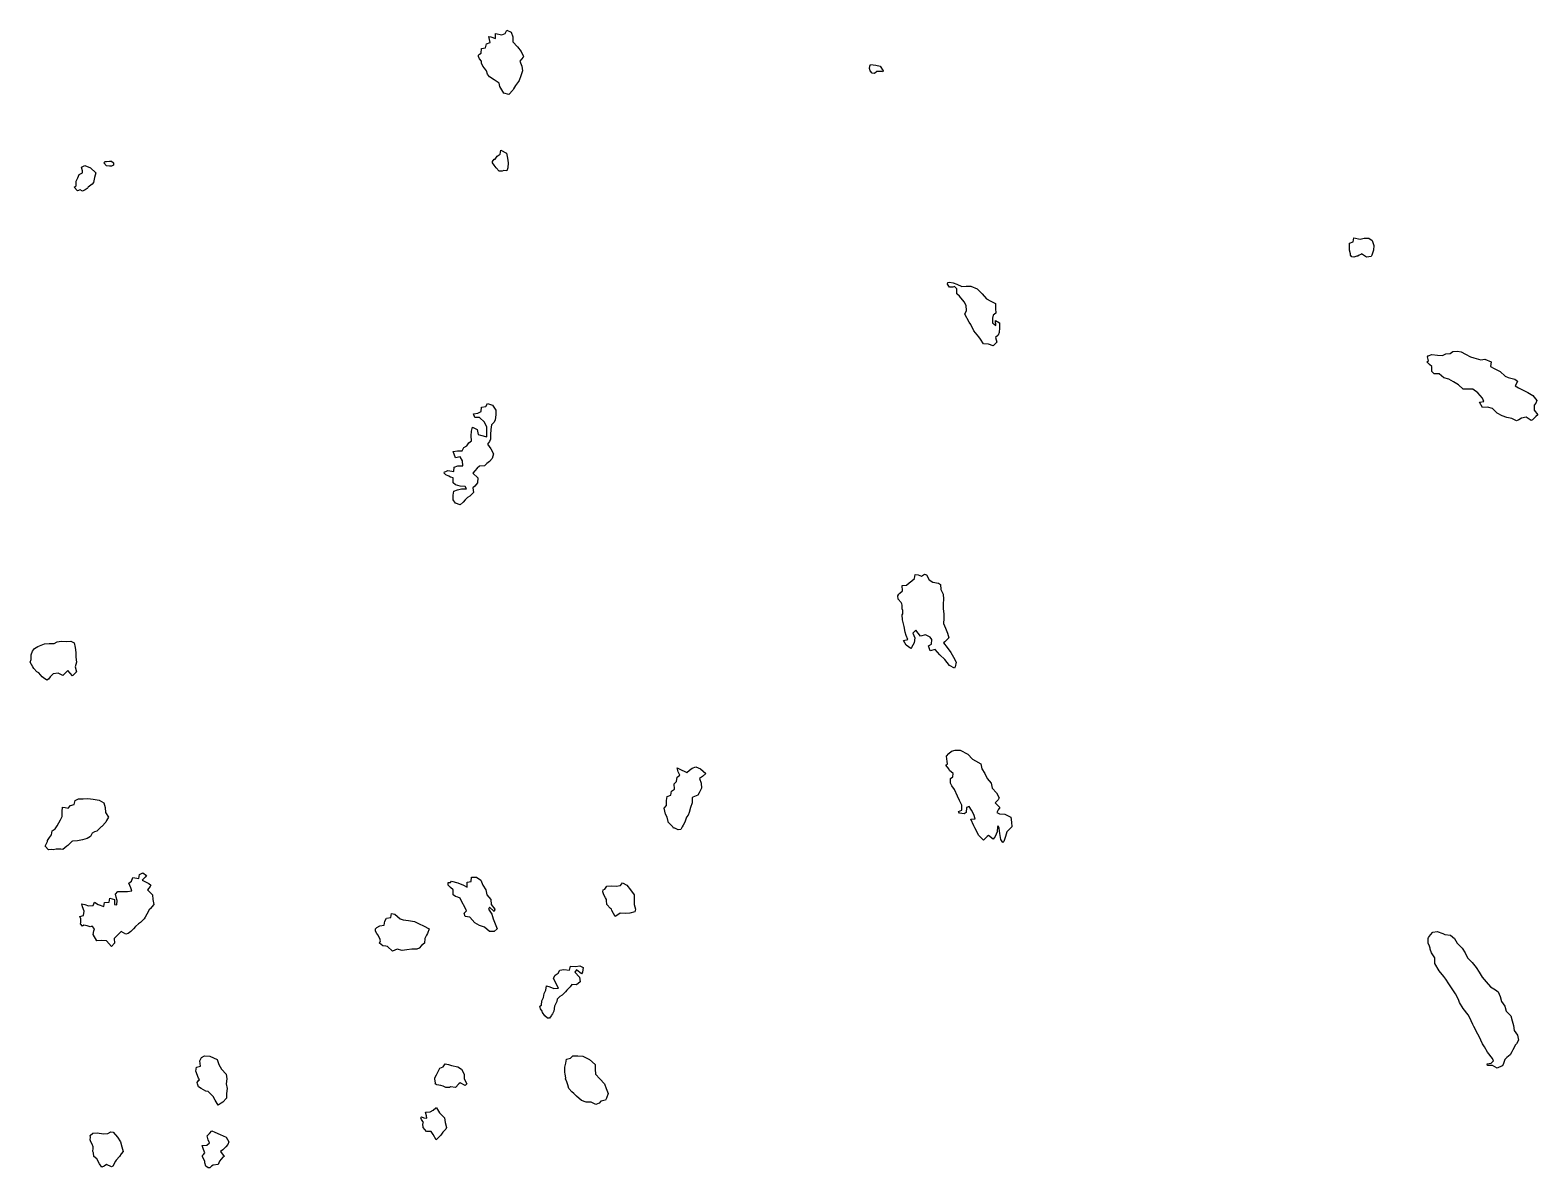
# Model space of a CAD drawing. Extents: x 450006 to 454999, y 6465006 to 6474995.
# Drawn here: x 454349 to 454972, y 6471126 to 6471596 of the extents above; entities that cross this region are included whole.
import ezdxf

# ---------------------------------------------------------------- set-up
doc = ezdxf.new("R2010")
doc.units = 0

msp = doc.modelspace()

# ---------------------------------------------------------------- linework, layer by layer
at = {"layer": '1010'}
for points in [[(454535, 6471584), (454534.56, 6471585), (454534.5, 6471585.48), (454535, 6471585.98), (454535.6, 6471586.38), (454535.7, 6471588.28), (454537.42, 6471588.56), (454537.84, 6471590.14), (454539.32, 6471590.66), (454539, 6471592), (454538.74, 6471593.24), (454539.68, 6471593), (454541.54, 6471592.44), (454541.6, 6471594.38), (454544.14, 6471593.84), (454545.56, 6471594.42), (454546.16, 6471595.82), (454547.94, 6471595), (454548.74, 6471593), (454548.68, 6471591), (454550.58, 6471589), (454552.12, 6471587), (454553.12, 6471585), (454553, 6471584.74), (454551.58, 6471583), (454552.42, 6471581), (454552.66, 6471579), (454551.94, 6471577), (454551.24, 6471575), (454551, 6471574.62), (454549.74, 6471573), (454549, 6471571.54), (454548.66, 6471571), (454547, 6471569.32), (454545, 6471569.8), (454543.36, 6471572.62), (454543, 6471574), (454541, 6471575.32), (454539, 6471576.62), (454538.26, 6471577.72), (454537.76, 6471579), (454537, 6471580.08), (454536.36, 6471581), (454535.76, 6471582.22), (454535.74, 6471583), (454535, 6471584), (454535, 6471584)], [(454697, 6471578.06), (454696.16, 6471579), (454695.98, 6471580), (454696.02, 6471581), (454696.3, 6471581.68), (454698.58, 6471581.4), (454700.3, 6471581), (454701.58, 6471579), (454701.36, 6471578.62), (454701, 6471578.72), (454699.18, 6471578.8), (454699, 6471578.74), (454698, 6471577.98), (454697, 6471578.06), (454697, 6471578.06)], [(454541, 6471540.14), (454540.32, 6471541), (454540.32, 6471541.66), (454541, 6471542.52), (454541.34, 6471542.64), (454542.22, 6471543.76), (454543.4, 6471544.58), (454543.68, 6471546.3), (454546.08, 6471545), (454546.48, 6471543), (454546.76, 6471541), (454546.58, 6471539), (454546.18, 6471537.8), (454545, 6471537.94), (454544.32, 6471537.66), (454543, 6471537.56), (454541.78, 6471539), (454541, 6471540.14), (454541, 6471540.14)], [(454369, 6471529.54), (454367.64, 6471531), (454368.44, 6471531.54), (454368.48, 6471533), (454368.48, 6471533.5), (454369.12, 6471534.86), (454369.74, 6471536.24), (454371.1, 6471536.88), (454371, 6471537.76), (454370.68, 6471539.3), (454372.02, 6471539.96), (454374.36, 6471539), (454376.56, 6471537), (454376.02, 6471535), (454375.66, 6471533), (454375, 6471532.26), (454373.38, 6471531), (454373.28, 6471530.7), (454373, 6471530.52), (454372.1, 6471529.88), (454371, 6471529.36), (454370.12, 6471529.86), (454369, 6471529.54), (454369, 6471529.54)], [(454381, 6471539.78), (454379.82, 6471541), (454380.4, 6471541.58), (454381, 6471541.68), (454382.22, 6471541.76), (454383, 6471541.76), (454383.84, 6471541), (454383.92, 6471540.06), (454383, 6471539.64), (454382.26, 6471539.72), (454381, 6471539.78), (454381, 6471539.78)], [(454895, 6471502.24), (454894.44, 6471503), (454894.5, 6471503.48), (454894.04, 6471505), (454894.1, 6471505.88), (454894, 6471507.98), (454895.52, 6471508.46), (454895.84, 6471510.14), (454898.4, 6471509.58), (454900.06, 6471509.92), (454902, 6471509.98), (454903.46, 6471509), (454904.1, 6471507), (454903.96, 6471505), (454903.28, 6471503), (454903, 6471502.46), (454901, 6471502.14), (454899, 6471503.46), (454898.78, 6471503.2), (454898.02, 6471503), (454897.48, 6471502.5), (454897, 6471502.58), (454895.82, 6471502.16), (454895, 6471502.24), (454895, 6471502.24)], [(454729, 6471489.7), (454728.08, 6471491), (454728.26, 6471491.72), (454729, 6471491.8), (454730.44, 6471491.54), (454731.98, 6471491), (454734, 6471489.98), (454735.84, 6471490.14), (454737.8, 6471490.18), (454740.36, 6471489), (454742.38, 6471487), (454744.18, 6471485), (454746, 6471483.98), (454747.98, 6471483), (454747.94, 6471481), (454748.08, 6471479), (454747, 6471478.16), (454746.62, 6471477), (454746.74, 6471475), (454748, 6471473.98), (454747.96, 6471476.02), (454749.58, 6471475), (454749.54, 6471473), (454749.38, 6471471), (454749, 6471470), (454747.98, 6471469), (454748.42, 6471467), (454747, 6471465.56), (454745, 6471466.24), (454743, 6471466.4), (454741.68, 6471468.3), (454741, 6471469.28), (454739, 6471471.68), (454737.68, 6471474.3), (454737, 6471475.32), (454735.32, 6471478.66), (454735.9, 6471480.08), (454735.76, 6471482.22), (454735, 6471483.66), (454733, 6471486), (454732, 6471487), (454732, 6471487.98), (454732, 6471489), (454731, 6471490), (454730.28, 6471489.7), (454729, 6471489.7), (454729, 6471489.7)], [(454927, 6471457.86), (454926.02, 6471459), (454926.68, 6471459.3), (454926.22, 6471461), (454926.54, 6471461.44), (454928, 6471461.98), (454930.32, 6471461.66), (454932.42, 6471461.56), (454933.74, 6471462.24), (454935.58, 6471462.4), (454936.72, 6471463.26), (454938.68, 6471463.3), (454940.12, 6471463), (454941.94, 6471462.04), (454944.04, 6471461), (454945.4, 6471460.58), (454948.18, 6471459.8), (454949.9, 6471460.08), (454952.52, 6471459), (454952.24, 6471457), (454953.74, 6471456.24), (454956.24, 6471455), (454958.34, 6471453), (454959.5, 6471452.48), (454962.26, 6471451.72), (454963.38, 6471451), (454963, 6471450), (454962.48, 6471449), (454963.74, 6471448.24), (454966.24, 6471447), (454967.66, 6471446.32), (454969.68, 6471445), (454971.36, 6471443), (454971, 6471441.92), (454970.28, 6471441), (454970.24, 6471439), (454971.78, 6471437), (454971, 6471436.36), (454969.62, 6471435), (454969, 6471434.66), (454967, 6471436.1), (454965, 6471435.64), (454963.9, 6471435), (454963, 6471434.64), (454961, 6471435.54), (454959, 6471435.9), (454957, 6471436.6), (454955, 6471437.8), (454953, 6471439.64), (454951, 6471440.2), (454949, 6471440.12), (454947.72, 6471442.26), (454949.46, 6471442.52), (454949, 6471443.9), (454947, 6471446.16), (454945, 6471447.62), (454943, 6471447.72), (454941, 6471447.72), (454939, 6471449.4), (454937, 6471450.62), (454935, 6471451.74), (454933, 6471452.38), (454931, 6471454), (454929.98, 6471454), (454929, 6471454), (454928, 6471455), (454928, 6471455.98), (454928, 6471457), (454927, 6471457.86), (454927, 6471457.86)], [(454521, 6471412.3), (454520.36, 6471413), (454520.5, 6471413.48), (454521, 6471413.62), (454521.9, 6471414.08), (454524.32, 6471413.66), (454524.54, 6471415.44), (454525.94, 6471416.04), (454528, 6471415.98), (454527.9, 6471418.08), (454527, 6471419.8), (454525, 6471419.32), (454524, 6471421.98), (454525.8, 6471422.18), (454527.82, 6471422.16), (454528.44, 6471423.54), (454529.66, 6471424.32), (454530.5, 6471425.48), (454531.66, 6471426.32), (454531.54, 6471428.44), (454531.62, 6471430.36), (454532, 6471431.98), (454533.98, 6471431), (454534.36, 6471429), (454535.32, 6471428.66), (454538, 6471427.98), (454538, 6471429.98), (454538, 6471431.98), (454537, 6471434), (454535, 6471436), (454533, 6471436), (454532.48, 6471437.5), (454534.22, 6471437.76), (454535.58, 6471438.4), (454535.8, 6471440.18), (454537.52, 6471440.46), (454538.26, 6471441.72), (454540.28, 6471441), (454541.68, 6471439), (454541.68, 6471437), (454541.42, 6471435), (454541, 6471434.08), (454539.9, 6471433), (454539.58, 6471431), (454539.48, 6471429), (454539.48, 6471427), (454539, 6471426), (454538.3, 6471425), (454539.58, 6471423), (454540.66, 6471421), (454540.12, 6471419), (454539, 6471417.82), (454537.96, 6471417), (454537, 6471416.02), (454535, 6471415.94), (454533.98, 6471415), (454533, 6471414), (454532.12, 6471413), (454534.18, 6471411), (454534.16, 6471409), (454533, 6471407.64), (454532.24, 6471407), (454532.46, 6471405), (454531, 6471403.5), (454529.98, 6471403), (454529, 6471402), (454528.16, 6471401), (454527, 6471399.96), (454525, 6471400.62), (454524, 6471401.98), (454524, 6471403.98), (454524.36, 6471405.62), (454525.84, 6471406.14), (454527.52, 6471406.46), (454529.5, 6471406.48), (454529, 6471407.42), (454527, 6471407.68), (454525, 6471408.14), (454524, 6471409), (454524, 6471409.98), (454524, 6471411), (454523, 6471411.4), (454522.22, 6471411.76), (454521, 6471412.3), (454521, 6471412.3)], [(454709, 6471359.58), (454707.7, 6471361), (454707.66, 6471362.32), (454708.08, 6471363), (454708.46, 6471363.52), (454709.6, 6471364.38), (454709.4, 6471366.58), (454711.2, 6471366.78), (454712.28, 6471367.7), (454713.42, 6471368.56), (454714.42, 6471369.56), (454714.78, 6471371.2), (454715.98, 6471371), (454717.44, 6471370.54), (454718.64, 6471371.34), (454719.46, 6471371), (454720.54, 6471369), (454722, 6471367.98), (454724.44, 6471367.54), (454725.24, 6471367), (454725.42, 6471365), (454726.28, 6471363), (454726.42, 6471361), (454726.38, 6471359), (454726.28, 6471357), (454726.62, 6471355), (454726.66, 6471353), (454726.48, 6471351), (454727.32, 6471349), (454728.12, 6471347), (454728.66, 6471345), (454727, 6471343.32), (454726.46, 6471343), (454727.98, 6471341), (454729.44, 6471339), (454730.58, 6471337), (454731.64, 6471335), (454731.24, 6471333), (454731, 6471332.48), (454729, 6471333.66), (454727, 6471336.08), (454725, 6471338), (454723, 6471340.18), (454721, 6471339.62), (454720.3, 6471341.68), (454721.52, 6471342.46), (454721.68, 6471344.3), (454721, 6471345.36), (454719, 6471346.34), (454717, 6471345.74), (454715, 6471348.2), (454713.78, 6471347), (454714.58, 6471345), (454714.28, 6471343), (454713.3, 6471341), (454713, 6471340.62), (454711, 6471341.98), (454710, 6471343.98), (454711.7, 6471344.28), (454711, 6471346), (454710.66, 6471347.32), (454710.28, 6471349.7), (454709.5, 6471352.48), (454709.42, 6471354.56), (454709.7, 6471355), (454709.7, 6471356.28), (454709.44, 6471357), (454709.44, 6471358.54), (454709.32, 6471359), (454709, 6471359.58), (454709, 6471359.58)], [(454351, 6471332.4), (454350.52, 6471333), (454350, 6471333.98), (454349.46, 6471335), (454349.88, 6471336.1), (454349.92, 6471338.06), (454350.46, 6471339.52), (454351.32, 6471340.66), (454352.58, 6471341.4), (454354.02, 6471341.96), (454355.44, 6471342.54), (454357.32, 6471342.66), (454359.34, 6471342.64), (454360.64, 6471343.34), (454362.3, 6471343.68), (454364.4, 6471343.58), (454366.3, 6471343.68), (454367.56, 6471343), (454368.1, 6471341), (454368.3, 6471339), (454368.36, 6471337), (454368.56, 6471335), (454367.98, 6471333), (454368.58, 6471331), (454367, 6471329.4), (454365, 6471331.54), (454364.44, 6471331), (454363, 6471329.54), (454361, 6471330.4), (454359, 6471330.24), (454357.76, 6471329), (454357, 6471327.92), (454356.4, 6471327.58), (454355, 6471328.52), (454354.48, 6471329), (454353, 6471330.62), (454352.18, 6471331), (454351, 6471332.4), (454351, 6471332.4)], [(454729, 6471290.34), (454728.64, 6471291), (454727.44, 6471292.54), (454728.08, 6471293), (454728, 6471293.98), (454727.74, 6471296.24), (454728.64, 6471297.34), (454729.76, 6471298.22), (454731.32, 6471298.66), (454733.32, 6471298.66), (454736.56, 6471297), (454738.48, 6471295), (454739.66, 6471294.32), (454741.88, 6471293), (454742.32, 6471291), (454743.58, 6471289), (454744.44, 6471287), (454746.16, 6471285), (454746.48, 6471283), (454748.3, 6471281), (454749.46, 6471279), (454749, 6471278.24), (454747.82, 6471277), (454749.76, 6471275), (454749, 6471274), (454748.44, 6471273), (454749.52, 6471272.46), (454751.74, 6471272.24), (454754.24, 6471271), (454754.58, 6471269), (454754.64, 6471267), (454753, 6471265.34), (454752.54, 6471265), (454752.08, 6471263), (454751.42, 6471261), (454751, 6471260.56), (454750.16, 6471261.82), (454749.7, 6471264.28), (454749.44, 6471266.54), (454749, 6471267.4), (454748.74, 6471267), (454748.66, 6471265), (454747.82, 6471263), (454747, 6471262), (454745, 6471263.52), (454744.42, 6471263), (454743, 6471261.52), (454741, 6471263.48), (454739.36, 6471266.62), (454739, 6471267.48), (454737.74, 6471270.24), (454739.58, 6471270.4), (454739, 6471272.08), (454738, 6471273.98), (454737, 6471275.38), (454735.98, 6471275), (454735.86, 6471273), (454735, 6471272.4), (454733, 6471272.64), (454732.66, 6471273.32), (454734, 6471273.98), (454734, 6471275.98), (454733, 6471277.86), (454732.3, 6471279.68), (454731, 6471282.38), (454729.96, 6471284.02), (454729.32, 6471285), (454729.32, 6471286.66), (454729.32, 6471287), (454730.26, 6471287.72), (454730.46, 6471289), (454729, 6471290.34), (454729, 6471290.34)], [(454613, 6471268.76), (454612.78, 6471269), (454612.74, 6471269.24), (454612.34, 6471271), (454611.7, 6471272.28), (454611.22, 6471274.76), (454612.14, 6471275.84), (454612.1, 6471277.88), (454612.36, 6471279.62), (454613.9, 6471280.08), (454614.2, 6471281.78), (454615.46, 6471282.52), (454615.22, 6471284.76), (454616.3, 6471285.68), (454616.48, 6471287.5), (454617.58, 6471288.4), (454617, 6471289.7), (454616.58, 6471291.4), (454617.4, 6471291), (454620.54, 6471289.44), (454621.56, 6471290.42), (454622.74, 6471291.24), (454624.24, 6471291.74), (454626.22, 6471291), (454628.4, 6471289), (454627, 6471287.8), (454625.76, 6471287), (454626.42, 6471285), (454626.6, 6471283), (454625.58, 6471281), (454625, 6471280.1), (454623, 6471279.32), (454622.78, 6471279), (454622.76, 6471277), (454622.02, 6471275), (454621.46, 6471273), (454621, 6471271.8), (454620.4, 6471271), (454619.7, 6471269), (454619, 6471267.76), (454618.58, 6471267), (454617.98, 6471266), (454617, 6471265.78), (454615.56, 6471266.42), (454615, 6471266.52), (454614.76, 6471267), (454613, 6471268.76), (454613, 6471268.76)], [(454357, 6471257.5), (454355.64, 6471259), (454356.12, 6471259.86), (454356.56, 6471261), (454356.62, 6471261.36), (454357.4, 6471262.58), (454358.28, 6471263.7), (454358.56, 6471265.42), (454359.72, 6471266.26), (454360.6, 6471267.38), (454361.34, 6471268.64), (454362, 6471269.98), (454362.74, 6471271.24), (454362.64, 6471273.34), (454362.86, 6471275.12), (454363.98, 6471275), (454365.2, 6471274.78), (454366.16, 6471275.82), (454367.68, 6471276.3), (454368.06, 6471277.92), (454369.36, 6471278.62), (454371.4, 6471278.58), (454373.32, 6471278.66), (454375.5, 6471278.48), (454378, 6471277.98), (454379.86, 6471277), (454380.38, 6471275), (454380.54, 6471273), (454381.84, 6471271), (454381, 6471269.66), (454380.76, 6471269), (454379, 6471267.22), (454378.8, 6471267), (454377, 6471265.18), (454375.98, 6471265), (454375, 6471264.44), (454374.3, 6471263), (454373, 6471262.2), (454371, 6471261.68), (454369, 6471261.32), (454367, 6471261.16), (454366.66, 6471261), (454365, 6471259.32), (454364.56, 6471259), (454363, 6471257.74), (454362.16, 6471257.82), (454361, 6471257.86), (454360.22, 6471257.76), (454359, 6471257.58), (454358.28, 6471257.7), (454357, 6471257.5), (454357, 6471257.5)], [(454371, 6471226), (454370.24, 6471227), (454370.36, 6471227.62), (454370.36, 6471229), (454370, 6471229.98), (454371.5, 6471230.48), (454371.7, 6471232.28), (454371, 6471234), (454370.78, 6471235.2), (454371.98, 6471235), (454373.5, 6471234.48), (454375.46, 6471234.52), (454376, 6471235.98), (454377.56, 6471235), (454379.86, 6471234.12), (454380.2, 6471235.78), (454382.04, 6471235.94), (454382.38, 6471237.6), (454384.24, 6471237), (454384.24, 6471235), (454385.18, 6471234.8), (454385.36, 6471236.62), (454385, 6471238), (454384.74, 6471239.24), (454385.7, 6471240.28), (454387.62, 6471240.36), (454389.62, 6471240.36), (454391.42, 6471240.56), (454391, 6471241.8), (454390.18, 6471243.8), (454391.36, 6471244.62), (454391.84, 6471246.14), (454394.32, 6471245.66), (454394.56, 6471247.42), (454395.94, 6471248.04), (454397.44, 6471247), (454397, 6471246.32), (454395.72, 6471245), (454398.4, 6471243.58), (454399.32, 6471243), (454399, 6471242.4), (454397.94, 6471241), (454399.9, 6471239), (454400.14, 6471237), (454400.54, 6471235), (454399, 6471233.24), (454398.74, 6471233), (454397.58, 6471231), (454397, 6471229.74), (454396.48, 6471229), (454395, 6471227.58), (454394.14, 6471227), (454393, 6471225.92), (454392.06, 6471225), (454391, 6471223.84), (454389.9, 6471223), (454389, 6471222.76), (454387, 6471223.86), (454386.22, 6471223), (454385, 6471221.76), (454384.08, 6471221), (454384.28, 6471219), (454383, 6471217.7), (454381, 6471220), (454379, 6471220.06), (454377, 6471220), (454375.42, 6471222.56), (454375.8, 6471224.18), (454375.96, 6471225), (454375, 6471226.04), (454374.18, 6471225.8), (454373, 6471226.2), (454371.58, 6471226.4), (454371, 6471226), (454371, 6471226)], [(454523, 6471241.98), (454521.98, 6471243), (454521.98, 6471244), (454523, 6471244), (454523.32, 6471244.66), (454526.04, 6471243.94), (454528.34, 6471243), (454529.8, 6471242.18), (454529.78, 6471244.2), (454531.46, 6471244.52), (454531.68, 6471246.3), (454533.76, 6471246.22), (454535.54, 6471245), (454536.28, 6471243), (454537.52, 6471241), (454537.98, 6471239), (454539.6, 6471237), (454539.78, 6471235), (454541.24, 6471233), (454541, 6471232.12), (454539, 6471233.9), (454538.66, 6471233), (454539.98, 6471231), (454540.58, 6471229), (454541.46, 6471227), (454542.28, 6471225), (454541, 6471223.78), (454539, 6471223.82), (454537, 6471225.64), (454535, 6471226.28), (454533, 6471227.48), (454531, 6471229.82), (454529, 6471230), (454528.58, 6471231.4), (454529.58, 6471232.4), (454529, 6471233.56), (454527.56, 6471236.42), (454527, 6471237.62), (454525.98, 6471238), (454525, 6471238.26), (454524.1, 6471239), (454524, 6471239.98), (454524, 6471241), (454523, 6471241.98), (454523, 6471241.98)], [(454587, 6471237.78), (454586.2, 6471239), (454585.78, 6471240.2), (454586, 6471241), (454586.66, 6471241.32), (454587.44, 6471242.54), (454589.32, 6471242.66), (454591.38, 6471242.6), (454593.18, 6471242.8), (454594, 6471243.98), (454595.78, 6471243), (454597.32, 6471241), (454598.78, 6471239), (454598.82, 6471237), (454598.74, 6471235), (454599.32, 6471233), (454599, 6471232), (454597, 6471231.42), (454595, 6471231.32), (454593, 6471231.34), (454592.44, 6471231), (454591, 6471229.96), (454589.54, 6471232.44), (454589.36, 6471233), (454589, 6471233.32), (454587.54, 6471235), (454587.32, 6471236.66), (454587.32, 6471237), (454587, 6471237.78), (454587, 6471237.78)], [(454493, 6471222.4), (454492.56, 6471223), (454492, 6471223.98), (454492, 6471225), (454492.56, 6471225.42), (454493.84, 6471226.14), (454495.58, 6471226.4), (454495.9, 6471228.08), (454496.6, 6471229.38), (454498.36, 6471229.62), (454498.66, 6471231.32), (454499.98, 6471231), (454502.22, 6471229), (454503.36, 6471228.62), (454505.58, 6471228.4), (454508.08, 6471227.9), (454509.98, 6471227), (454511.76, 6471226.22), (454514.22, 6471225), (454513.46, 6471223), (454513, 6471222.36), (454512.4, 6471221), (454512.24, 6471219), (454511, 6471218.1), (454510, 6471217), (454509, 6471216.52), (454507, 6471216.5), (454505, 6471216.28), (454503, 6471215.98), (454501, 6471216.48), (454499, 6471215.74), (454497, 6471217.6), (454496.24, 6471217.74), (454495, 6471217.94), (454493.62, 6471219), (454494.04, 6471219.94), (454493.74, 6471221), (454493, 6471222.4), (454493, 6471222.4)], [(454927, 6471217.82), (454926.52, 6471219), (454926.52, 6471219.46), (454926.52, 6471221), (454926.66, 6471221.32), (454927.48, 6471222.5), (454928.42, 6471223.56), (454930.2, 6471223.78), (454932.52, 6471223), (454933.32, 6471222.66), (454935.66, 6471222.32), (454937.42, 6471221), (454938.54, 6471219), (454940.56, 6471217), (454941.76, 6471215), (454942.74, 6471213), (454944.66, 6471211), (454946.3, 6471209), (454947.56, 6471207), (454948.74, 6471205), (454950.46, 6471203), (454952.26, 6471201), (454954.26, 6471199.72), (454955.36, 6471199), (454956.28, 6471197), (454956.78, 6471195), (454958.12, 6471193), (454958.74, 6471191), (454960.64, 6471189), (454961.24, 6471187), (454961.74, 6471185), (454962.04, 6471183), (454963.32, 6471181), (454963.78, 6471179), (454963, 6471177.54), (454962.54, 6471177), (454961.42, 6471175), (454961, 6471174.24), (454960.3, 6471173), (454959, 6471171.86), (454958.18, 6471171), (454957.44, 6471169), (454957, 6471168.34), (454955, 6471167.46), (454953, 6471168.6), (454951, 6471168.6), (454950.82, 6471169.16), (454952.46, 6471169.52), (454953.46, 6471170.52), (454953, 6471171.44), (454951, 6471174.04), (454949.76, 6471176.22), (454949, 6471177.46), (454947.5, 6471180.48), (454947, 6471181.44), (454945.4, 6471184.58), (454945, 6471185.44), (454943.54, 6471188.44), (454943, 6471189.42), (454941, 6471192.08), (454939.44, 6471194.54), (454939, 6471195.82), (454937.82, 6471198.16), (454937, 6471199.32), (454935, 6471202.28), (454933.84, 6471204.14), (454933, 6471205.24), (454931, 6471207.64), (454929.32, 6471210.66), (454929.32, 6471212.66), (454929.32, 6471213), (454929, 6471213.4), (454927.9, 6471215), (454927.4, 6471216.58), (454927.32, 6471217), (454927, 6471217.82), (454927, 6471217.82)], [(454561, 6471190.4), (454560.82, 6471191), (454560.1, 6471191.88), (454559.82, 6471193), (454560.54, 6471193.44), (454560.7, 6471195.28), (454561.32, 6471196.66), (454561.68, 6471198.3), (454562.3, 6471199.68), (454562.6, 6471201.38), (454563.9, 6471201), (454565.64, 6471200.34), (454567.58, 6471200.4), (454567, 6471201.44), (454565.44, 6471204.54), (454566.12, 6471205.86), (454567.4, 6471206.58), (454568.1, 6471207.88), (454569.76, 6471208.22), (454572.1, 6471207.88), (454572.44, 6471209.54), (454574.52, 6471209.46), (454576.36, 6471209.62), (454577.66, 6471209), (454577.4, 6471207), (454577, 6471206.36), (454575, 6471208), (454574.28, 6471207), (454576.26, 6471205), (454576.48, 6471203), (454575, 6471201.88), (454573, 6471202), (454572.38, 6471201), (454571, 6471199.6), (454570.4, 6471199), (454569, 6471197.58), (454568.08, 6471197), (454567, 6471195.9), (454566.8, 6471195), (454565.94, 6471193), (454565.68, 6471191), (454565, 6471189.8), (454564.66, 6471189.32), (454564.54, 6471189), (454563.86, 6471188.12), (454563, 6471188.04), (454561.86, 6471189), (454561, 6471190.4), (454561, 6471190.4)], [(454419, 6471159.68), (454418.58, 6471161), (454418.42, 6471161.56), (454419, 6471162.3), (454419.4, 6471162.58), (454419, 6471163.32), (454417.8, 6471166.18), (454418.12, 6471167.86), (454419.74, 6471168.24), (454419.56, 6471170.42), (454420.16, 6471171.82), (454421.42, 6471172.56), (454423.6, 6471172.38), (454426.6, 6471171), (454427.32, 6471169), (454428.42, 6471167), (454430.32, 6471165), (454430.66, 6471163), (454430.32, 6471161), (454430.74, 6471159), (454430.54, 6471157), (454430.48, 6471155), (454429, 6471153.44), (454428.28, 6471153), (454427, 6471152.1), (454425.8, 6471154.18), (454425, 6471155.8), (454423.7, 6471157), (454423, 6471157.82), (454421.98, 6471158), (454421, 6471158.46), (454420, 6471159), (454419, 6471159.68), (454419, 6471159.68)], [(454571, 6471161.84), (454570.42, 6471163), (454570.54, 6471163.44), (454570.26, 6471165), (454570.14, 6471165.84), (454570.2, 6471167.78), (454570.52, 6471169.46), (454570.82, 6471171.16), (454572.48, 6471171.5), (454573.4, 6471172.58), (454575.5, 6471172.48), (454577.6, 6471172.38), (454580.38, 6471171), (454582.74, 6471169), (454582.74, 6471167), (454582.76, 6471165), (454584.64, 6471163), (454586.48, 6471161), (454587.24, 6471159), (454587.98, 6471157), (454587.42, 6471155), (454587, 6471154.2), (454585, 6471153.76), (454584.38, 6471153), (454583, 6471152.4), (454581, 6471153.4), (454579, 6471153.44), (454577, 6471154.04), (454575, 6471155.92), (454573.84, 6471157), (454573, 6471157.7), (454571.82, 6471159), (454571.42, 6471160.56), (454571.32, 6471161), (454571, 6471161.84), (454571, 6471161.84)], [(454517, 6471160.74), (454516.66, 6471161), (454516.74, 6471161.24), (454516.48, 6471163), (454516.5, 6471163.48), (454517.24, 6471164.74), (454517.92, 6471166.06), (454518.54, 6471167.44), (454520, 6471167.98), (454520.7, 6471169.28), (454522.08, 6471169), (454523.38, 6471168.6), (454526, 6471167.98), (454527.48, 6471167), (454528.58, 6471165), (454528.66, 6471163), (454529.7, 6471161), (454529, 6471160.24), (454527, 6471161.32), (454526.46, 6471161), (454525, 6471159.52), (454523, 6471159.78), (454522.52, 6471159.46), (454521, 6471159.48), (454519.98, 6471160), (454519, 6471160.3), (454517.38, 6471160.6), (454517, 6471160.74), (454517, 6471160.74)], [(454511, 6471146.28), (454510.66, 6471147), (454510.82, 6471147.16), (454511, 6471147.4), (454511.98, 6471147), (454513.24, 6471146.74), (454513, 6471147.7), (454512.66, 6471149.32), (454514.54, 6471149.44), (454515.84, 6471150.14), (454516.86, 6471151.12), (454517.12, 6471151), (454518.36, 6471149), (454520.5, 6471147), (454520.78, 6471145), (454521.28, 6471143), (454521, 6471142.32), (454519.76, 6471141), (454519, 6471139.78), (454518.12, 6471139), (454517, 6471137.86), (454515.86, 6471140.12), (454515, 6471141.34), (454514.66, 6471141.32), (454513, 6471141.32), (454511.62, 6471143), (454511.52, 6471144.46), (454511.82, 6471145), (454511, 6471146.28), (454511, 6471146.28)], [(454375, 6471136.06), (454374.46, 6471137), (454374.18, 6471137.8), (454374.4, 6471139), (454374.28, 6471139.7), (454375.32, 6471140.66), (454377.18, 6471140.8), (454379.68, 6471140.3), (454381.54, 6471140.44), (454382.78, 6471141.2), (454383.78, 6471141), (454385.56, 6471139), (454386.74, 6471137), (454387.24, 6471135), (454387.8, 6471133), (454387, 6471132.04), (454386.36, 6471131), (454385, 6471129.4), (454384.74, 6471129), (454383.54, 6471127), (454383, 6471126.74), (454381, 6471127.7), (454380.02, 6471127), (454379, 6471126.56), (454378.08, 6471127.9), (454377, 6471129.98), (454375.76, 6471131), (454375.54, 6471132.44), (454375.32, 6471133), (454375.52, 6471134.46), (454375.52, 6471135), (454375, 6471136.06), (454375, 6471136.06)], [(454421, 6471130), (454420.58, 6471131), (454420.6, 6471131.38), (454421, 6471131.78), (454421.54, 6471132.44), (454421, 6471133.82), (454420.4, 6471135.58), (454422.38, 6471135.6), (454423.42, 6471136.56), (454423, 6471137.82), (454422.52, 6471139.46), (454423.5, 6471140.48), (454424.44, 6471141.54), (454425.7, 6471141), (454427.9, 6471140.08), (454430.36, 6471139), (454431.5, 6471137), (454431, 6471135.94), (454430.22, 6471135), (454429, 6471133.76), (454427.98, 6471133), (454429.48, 6471131), (454429, 6471130.68), (454427.6, 6471129), (454427, 6471127.72), (454425, 6471127.4), (454424.36, 6471127), (454423.62, 6471126.36), (454423, 6471126.3), (454421.92, 6471127), (454421.62, 6471128.36), (454421.62, 6471129), (454421, 6471130), (454421, 6471130)]]:
    msp.add_lwpolyline(points, dxfattribs=at)

doc.saveas('drawing.dxf')
